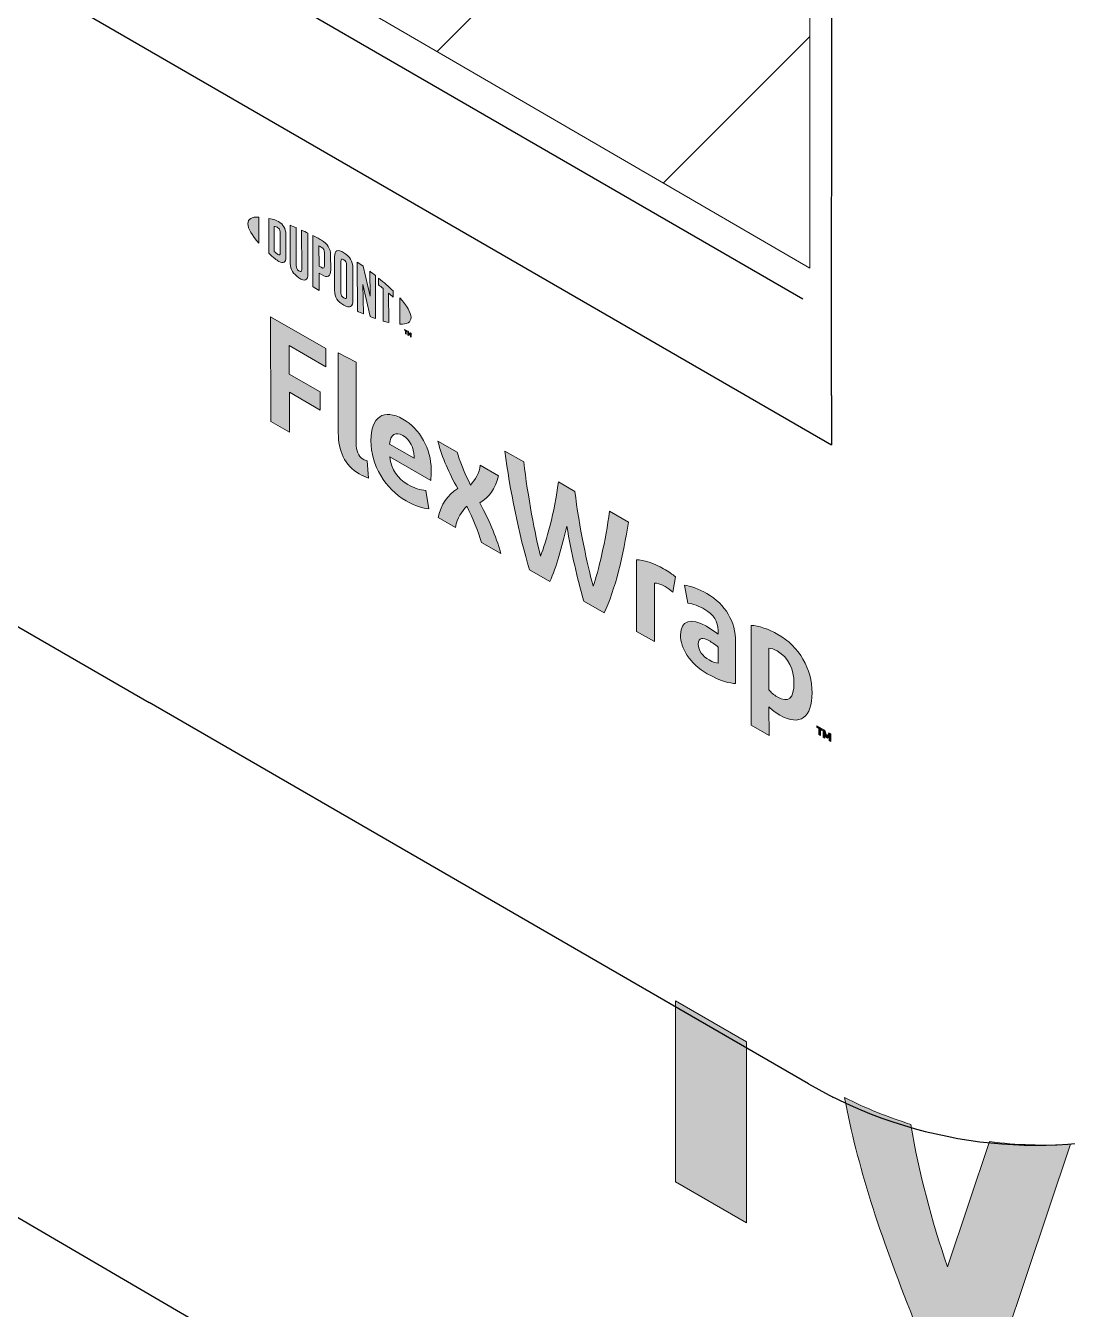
# Model space of a CAD drawing. Extents: x -1392 to 5791, y -3809 to 1722.
# Drawn here: x -263.6 to -222.4, y 1145.5 to 1196.2 of the extents above; entities that cross this region are included whole.
import ezdxf

# ---------------------------------------------------------------- set-up
doc = ezdxf.new("R2010")
doc.units = 0
doc.header["$MEASUREMENT"] = 0
for name, color, linetype, lineweight in [('G-ANNO-TTLB', 7, 'Continuous', 0), ('Layer 12', 7, 'Continuous', 0), ('TYVEK', 7, 'Continuous', 0), ('WALL SCRATCH', 7, 'Continuous', 0), ('X-REF - TRACED', 7, 'Continuous', 0)]:
    doc.layers.add(name, color=color, linetype=linetype, lineweight=lineweight)

# ---------------------------------------------------------------- blocks, each defined once
blk = doc.blocks.new('Block_450')
at = {"layer": 'TYVEK', "true_color": 0x003b71, "transparency": 33554687}
h = blk.add_hatch(color=156, dxfattribs=at)
h.dxf.hatch_style = 2
edge = h.paths.add_edge_path()
edge.add_spline(control_points=[(-253.862, 1180.577), (-253.862, 1180.577), (-253.872, 1184.718), (-253.872, 1184.718), (-253.872, 1184.718), (-251.686, 1183.463), (-251.686, 1183.463), (-251.686, 1183.463), (-251.685, 1182.742), (-251.685, 1182.742), (-251.685, 1182.742), (-253.137, 1183.575), (-253.137, 1183.575), (-253.137, 1183.575), (-253.134, 1182.451), (-253.134, 1182.451), (-253.134, 1182.451), (-251.913, 1181.75), (-251.913, 1181.75), (-251.913, 1181.75), (-251.911, 1181.029), (-251.911, 1181.029), (-251.911, 1181.029), (-253.132, 1181.73), (-253.132, 1181.73), (-253.132, 1181.73), (-253.128, 1180.156), (-253.128, 1180.156), (-253.128, 1180.156), (-253.862, 1180.577), (-253.862, 1180.577)], knot_values=[0, 0, 0, 0, 1, 1, 1, 2, 2, 2, 3, 3, 3, 4, 4, 4, 5, 5, 5, 6, 6, 6, 7, 7, 7, 8, 8, 8, 9, 9, 9, 10, 10, 10, 10], degree=3, periodic=0)
h = blk.add_hatch(color=156, dxfattribs=at)
h.dxf.hatch_style = 2
edge = h.paths.add_edge_path()
edge.add_spline(control_points=[(-250.489, 1179.734), (-250.488, 1179.414), (-250.416, 1179.201), (-250.211, 1179.084), (-250.159, 1179.054), (-250.108, 1179.031), (-250.062, 1179.016), (-250.062, 1179.016), (-250.009, 1178.342), (-250.009, 1178.342), (-250.106, 1178.374), (-250.265, 1178.442), (-250.368, 1178.501), (-250.958, 1178.839), (-251.195, 1179.418), (-251.197, 1180.128), (-251.197, 1180.128), (-251.204, 1183.287), (-251.204, 1183.287), (-251.204, 1183.287), (-250.497, 1182.928), (-250.497, 1182.928), (-250.497, 1182.928), (-250.489, 1179.734), (-250.489, 1179.734)], knot_values=[0, 0, 0, 0, 1, 1, 1, 2, 2, 2, 3, 3, 3, 4, 4, 4, 5, 5, 5, 6, 6, 6, 7, 7, 7, 8, 8, 8, 8], degree=3, periodic=0)
h = blk.add_hatch(color=156, dxfattribs=at)
h.dxf.hatch_style = 2
edge = h.paths.add_edge_path()
edge.add_spline(control_points=[(-249.177, 1179.684), (-249.177, 1179.684), (-248.203, 1179.124), (-248.203, 1179.124), (-248.203, 1179.124), (-248.203, 1179.195), (-248.203, 1179.195), (-248.204, 1179.526), (-248.358, 1179.857), (-248.64, 1180.019), (-248.938, 1180.19), (-249.132, 1180.059), (-249.177, 1179.684)], knot_values=[0, 0, 0, 0, 1, 1, 1, 2, 2, 2, 3, 3, 3, 4, 4, 4, 4], degree=3, periodic=0)
edge = h.paths.add_edge_path()
edge.add_spline(control_points=[(-247.619, 1177.123), (-247.844, 1177.134), (-248.177, 1177.243), (-248.516, 1177.437), (-249.342, 1177.912), (-249.908, 1178.839), (-249.91, 1179.821), (-249.913, 1180.761), (-249.396, 1181.103), (-248.642, 1180.67), (-247.97, 1180.284), (-247.527, 1179.481), (-247.525, 1178.688), (-247.525, 1178.51), (-247.535, 1178.363), (-247.545, 1178.25), (-247.545, 1178.25), (-249.166, 1179.181), (-249.166, 1179.181), (-249.098, 1178.669), (-248.856, 1178.318), (-248.446, 1178.082), (-248.195, 1177.938), (-247.954, 1177.865), (-247.733, 1177.845), (-247.733, 1177.845), (-247.619, 1177.123), (-247.619, 1177.123)], knot_values=[0, 0, 0, 0, 1, 1, 1, 2, 2, 2, 3, 3, 3, 4, 4, 4, 5, 5, 5, 6, 6, 6, 7, 7, 7, 8, 8, 8, 9, 9, 9, 9], degree=3, periodic=0)
h = blk.add_hatch(color=156, dxfattribs=at)
h.dxf.hatch_style = 2
edge = h.paths.add_edge_path()
edge.add_spline(control_points=[(-246.478, 1177.922), (-246.823, 1178.557), (-247.096, 1179.121), (-247.256, 1179.804), (-247.256, 1179.804), (-246.492, 1179.365), (-246.492, 1179.365), (-246.425, 1179.06), (-246.198, 1178.529), (-245.972, 1178.062), (-245.782, 1178.278), (-245.619, 1178.533), (-245.584, 1178.844), (-245.584, 1178.844), (-244.866, 1178.431), (-244.866, 1178.431), (-244.998, 1177.893), (-245.222, 1177.59), (-245.606, 1177.356), (-245.235, 1176.665), (-244.983, 1176.106), (-244.771, 1175.358), (-244.771, 1175.358), (-245.536, 1175.797), (-245.536, 1175.797), (-245.644, 1176.19), (-245.902, 1176.781), (-246.118, 1177.23), (-246.312, 1177.017), (-246.496, 1176.768), (-246.567, 1176.389), (-246.567, 1176.389), (-247.254, 1176.784), (-247.254, 1176.784), (-247.128, 1177.325), (-246.888, 1177.66), (-246.478, 1177.922)], knot_values=[0, 0, 0, 0, 1, 1, 1, 2, 2, 2, 3, 3, 3, 4, 4, 4, 5, 5, 5, 6, 6, 6, 7, 7, 7, 8, 8, 8, 9, 9, 9, 10, 10, 10, 11, 11, 11, 12, 12, 12, 12], degree=3, periodic=0)
h = blk.add_hatch(color=156, dxfattribs=at)
h.dxf.hatch_style = 2
edge = h.paths.add_edge_path()
edge.add_spline(control_points=[(-240.477, 1177.028), (-240.477, 1177.028), (-239.728, 1176.598), (-239.728, 1176.598), (-239.92, 1175.332), (-240.254, 1173.899), (-240.688, 1173.014), (-240.688, 1173.014), (-241.493, 1173.476), (-241.493, 1173.476), (-241.746, 1174.36), (-241.974, 1175.359), (-242.166, 1176.438), (-242.359, 1175.58), (-242.577, 1174.837), (-242.832, 1174.245), (-242.832, 1174.245), (-243.637, 1174.707), (-243.637, 1174.707), (-244.051, 1176.079), (-244.419, 1177.915), (-244.612, 1179.402), (-244.612, 1179.402), (-243.868, 1178.975), (-243.868, 1178.975), (-243.706, 1177.636), (-243.415, 1176.069), (-243.203, 1175.256), (-242.984, 1175.821), (-242.644, 1176.984), (-242.498, 1178.189), (-242.498, 1178.189), (-241.842, 1177.812), (-241.842, 1177.812), (-241.685, 1176.434), (-241.348, 1174.882), (-241.12, 1174.06), (-240.917, 1174.634), (-240.628, 1175.868), (-240.477, 1177.028)], knot_values=[0, 0, 0, 0, 1, 1, 1, 2, 2, 2, 3, 3, 3, 4, 4, 4, 5, 5, 5, 6, 6, 6, 7, 7, 7, 8, 8, 8, 9, 9, 9, 10, 10, 10, 11, 11, 11, 12, 12, 12, 13, 13, 13, 13], degree=3, periodic=0)
h = blk.add_hatch(color=156, dxfattribs=at)
h.dxf.hatch_style = 2
edge = h.paths.add_edge_path()
edge.add_spline(control_points=[(-238.335, 1174.753), (-238.151, 1174.647), (-237.976, 1174.523), (-237.873, 1174.435), (-237.873, 1174.435), (-237.974, 1173.825), (-237.974, 1173.825), (-238.062, 1173.911), (-238.169, 1173.984), (-238.277, 1174.046), (-238.467, 1174.155), (-238.595, 1174.187), (-238.703, 1174.19), (-238.703, 1174.19), (-238.697, 1171.871), (-238.697, 1171.871), (-238.697, 1171.871), (-239.405, 1172.278), (-239.405, 1172.278), (-239.405, 1172.278), (-239.412, 1175.111), (-239.412, 1175.111), (-239.135, 1175.112), (-238.705, 1174.965), (-238.335, 1174.753)], knot_values=[0, 0, 0, 0, 1, 1, 1, 2, 2, 2, 3, 3, 3, 4, 4, 4, 5, 5, 5, 6, 6, 6, 7, 7, 7, 8, 8, 8, 8], degree=3, periodic=0)
h = blk.add_hatch(color=156, dxfattribs=at)
h.dxf.hatch_style = 2
edge = h.paths.add_edge_path()
edge.add_spline(control_points=[(-236.18, 1171.023), (-236.18, 1171.023), (-236.181, 1171.655), (-236.181, 1171.655), (-236.299, 1171.753), (-236.422, 1171.841), (-236.545, 1171.912), (-236.781, 1172.047), (-236.966, 1172.047), (-236.965, 1171.769), (-236.965, 1171.52), (-236.81, 1171.302), (-236.538, 1171.146), (-236.385, 1171.057), (-236.256, 1171.019), (-236.18, 1171.023)], knot_values=[0, 0, 0, 0, 1, 1, 1, 2, 2, 2, 3, 3, 3, 4, 4, 4, 5, 5, 5, 5], degree=3, periodic=0)
edge = h.paths.add_edge_path()
edge.add_spline(control_points=[(-236.609, 1170.601), (-237.312, 1171.005), (-237.667, 1171.604), (-237.668, 1172.137), (-237.669, 1172.723), (-237.255, 1172.827), (-236.639, 1172.48), (-236.495, 1172.397), (-236.311, 1172.267), (-236.182, 1172.17), (-236.182, 1172.17), (-236.183, 1172.312), (-236.183, 1172.312), (-236.184, 1172.673), (-236.364, 1172.947), (-236.707, 1173.145), (-236.933, 1173.274), (-237.174, 1173.371), (-237.384, 1173.392), (-237.384, 1173.392), (-237.514, 1174.104), (-237.514, 1174.104), (-237.294, 1174.084), (-236.94, 1173.952), (-236.627, 1173.772), (-235.873, 1173.339), (-235.497, 1172.663), (-235.495, 1171.864), (-235.495, 1171.864), (-235.491, 1170.22), (-235.491, 1170.22), (-235.701, 1170.216), (-236.096, 1170.307), (-236.609, 1170.601)], knot_values=[0, 0, 0, 0, 1, 1, 1, 2, 2, 2, 3, 3, 3, 4, 4, 4, 5, 5, 5, 6, 6, 6, 7, 7, 7, 8, 8, 8, 9, 9, 9, 10, 10, 10, 11, 11, 11, 11], degree=3, periodic=0)
h = blk.add_hatch(color=156, dxfattribs=at)
h.dxf.hatch_style = 2
edge = h.paths.add_edge_path()
edge.add_spline(control_points=[(-233.845, 1169.688), (-233.394, 1169.429), (-233.184, 1169.628), (-233.186, 1170.237), (-233.187, 1170.769), (-233.383, 1171.236), (-233.85, 1171.504), (-233.978, 1171.578), (-234.07, 1171.601), (-234.178, 1171.616), (-234.178, 1171.616), (-234.174, 1169.96), (-234.174, 1169.96), (-234.076, 1169.856), (-233.994, 1169.774), (-233.845, 1169.688)], knot_values=[0, 0, 0, 0, 1, 1, 1, 2, 2, 2, 3, 3, 3, 4, 4, 4, 5, 5, 5, 5], degree=3, periodic=0)
edge = h.paths.add_edge_path()
edge.add_spline(control_points=[(-233.741, 1168.967), (-233.921, 1169.07), (-234.044, 1169.164), (-234.172, 1169.291), (-234.172, 1169.291), (-234.17, 1168.167), (-234.17, 1168.167), (-234.17, 1168.167), (-234.872, 1168.571), (-234.872, 1168.571), (-234.872, 1168.571), (-234.882, 1172.516), (-234.882, 1172.516), (-234.59, 1172.502), (-234.18, 1172.367), (-233.816, 1172.158), (-232.974, 1171.675), (-232.47, 1170.795), (-232.468, 1169.848), (-232.465, 1168.878), (-232.941, 1168.507), (-233.741, 1168.967)], knot_values=[0, 0, 0, 0, 1, 1, 1, 2, 2, 2, 3, 3, 3, 4, 4, 4, 5, 5, 5, 6, 6, 6, 7, 7, 7, 7], degree=3, periodic=0)
h = blk.add_hatch(color=156, dxfattribs=at)
h.dxf.hatch_style = 2
edge = h.paths.add_edge_path()
edge.add_spline(control_points=[(-231.96, 1168.362), (-231.933, 1168.274), (-231.908, 1168.208), (-231.877, 1168.137), (-231.847, 1168.173), (-231.826, 1168.213), (-231.801, 1168.271), (-231.801, 1168.271), (-231.727, 1168.228), (-231.727, 1168.228), (-231.727, 1168.228), (-231.726, 1167.922), (-231.726, 1167.922), (-231.726, 1167.922), (-231.791, 1167.959), (-231.791, 1167.959), (-231.791, 1167.959), (-231.791, 1168.1), (-231.791, 1168.1), (-231.791, 1168.1), (-231.788, 1168.146), (-231.788, 1168.146), (-231.808, 1168.112), (-231.833, 1168.078), (-231.854, 1168.052), (-231.854, 1168.052), (-231.903, 1168.08), (-231.903, 1168.08), (-231.926, 1168.132), (-231.95, 1168.196), (-231.972, 1168.255), (-231.972, 1168.255), (-231.969, 1168.202), (-231.969, 1168.202), (-231.969, 1168.202), (-231.968, 1168.061), (-231.968, 1168.061), (-231.968, 1168.061), (-232.033, 1168.098), (-232.033, 1168.098), (-232.033, 1168.098), (-232.033, 1168.404), (-232.033, 1168.404), (-232.033, 1168.404), (-231.96, 1168.362), (-231.96, 1168.362)], knot_values=[0, 0, 0, 0, 1, 1, 1, 2, 2, 2, 3, 3, 3, 4, 4, 4, 5, 5, 5, 6, 6, 6, 7, 7, 7, 8, 8, 8, 9, 9, 9, 10, 10, 10, 11, 11, 11, 12, 12, 12, 13, 13, 13, 14, 14, 14, 15, 15, 15, 15], degree=3, periodic=0)
edge = h.paths.add_edge_path()
edge.add_spline(control_points=[(-232.206, 1168.435), (-232.206, 1168.435), (-232.277, 1168.476), (-232.277, 1168.476), (-232.277, 1168.476), (-232.277, 1168.544), (-232.277, 1168.544), (-232.277, 1168.544), (-232.063, 1168.421), (-232.063, 1168.421), (-232.063, 1168.421), (-232.063, 1168.353), (-232.063, 1168.353), (-232.063, 1168.353), (-232.134, 1168.394), (-232.134, 1168.394), (-232.134, 1168.394), (-232.134, 1168.156), (-232.134, 1168.156), (-232.134, 1168.156), (-232.205, 1168.197), (-232.205, 1168.197), (-232.205, 1168.197), (-232.206, 1168.435), (-232.206, 1168.435)], knot_values=[0, 0, 0, 0, 1, 1, 1, 2, 2, 2, 3, 3, 3, 4, 4, 4, 5, 5, 5, 6, 6, 6, 7, 7, 7, 8, 8, 8, 8], degree=3, periodic=0)
at = {"layer": 'TYVEK'}
for points, knots in [([(-253.862, 1180.577), (-253.862, 1180.577), (-253.872, 1184.718), (-253.872, 1184.718), (-253.872, 1184.718), (-251.686, 1183.463), (-251.686, 1183.463), (-251.686, 1183.463), (-251.685, 1182.742), (-251.685, 1182.742), (-251.685, 1182.742), (-253.137, 1183.575), (-253.137, 1183.575), (-253.137, 1183.575), (-253.134, 1182.451), (-253.134, 1182.451), (-253.134, 1182.451), (-251.913, 1181.75), (-251.913, 1181.75), (-251.913, 1181.75), (-251.911, 1181.029), (-251.911, 1181.029), (-251.911, 1181.029), (-253.132, 1181.73), (-253.132, 1181.73), (-253.132, 1181.73), (-253.128, 1180.156), (-253.128, 1180.156), (-253.128, 1180.156), (-253.862, 1180.577), (-253.862, 1180.577)], [0, 0, 0, 0, 1, 1, 1, 2, 2, 2, 3, 3, 3, 4, 4, 4, 5, 5, 5, 6, 6, 6, 7, 7, 7, 8, 8, 8, 9, 9, 9, 10, 10, 10, 10]), ([(-250.489, 1179.734), (-250.488, 1179.414), (-250.416, 1179.201), (-250.211, 1179.084), (-250.159, 1179.054), (-250.108, 1179.031), (-250.062, 1179.016), (-250.062, 1179.016), (-250.009, 1178.342), (-250.009, 1178.342), (-250.106, 1178.374), (-250.265, 1178.442), (-250.368, 1178.501), (-250.958, 1178.839), (-251.195, 1179.418), (-251.197, 1180.128), (-251.197, 1180.128), (-251.204, 1183.287), (-251.204, 1183.287), (-251.204, 1183.287), (-250.497, 1182.928), (-250.497, 1182.928), (-250.497, 1182.928), (-250.489, 1179.734), (-250.489, 1179.734)], [0, 0, 0, 0, 1, 1, 1, 2, 2, 2, 3, 3, 3, 4, 4, 4, 5, 5, 5, 6, 6, 6, 7, 7, 7, 8, 8, 8, 8]), ([(-247.619, 1177.123), (-247.844, 1177.134), (-248.177, 1177.243), (-248.516, 1177.437), (-249.342, 1177.912), (-249.908, 1178.839), (-249.91, 1179.821), (-249.913, 1180.761), (-249.396, 1181.103), (-248.642, 1180.67), (-247.97, 1180.284), (-247.527, 1179.481), (-247.525, 1178.688), (-247.525, 1178.51), (-247.535, 1178.363), (-247.545, 1178.25), (-247.545, 1178.25), (-249.166, 1179.181), (-249.166, 1179.181), (-249.098, 1178.669), (-248.856, 1178.318), (-248.446, 1178.082), (-248.195, 1177.938), (-247.954, 1177.865), (-247.733, 1177.845), (-247.733, 1177.845), (-247.619, 1177.123), (-247.619, 1177.123)], [0, 0, 0, 0, 1, 1, 1, 2, 2, 2, 3, 3, 3, 4, 4, 4, 5, 5, 5, 6, 6, 6, 7, 7, 7, 8, 8, 8, 9, 9, 9, 9]), ([(-249.177, 1179.684), (-249.177, 1179.684), (-248.203, 1179.124), (-248.203, 1179.124), (-248.203, 1179.124), (-248.203, 1179.195), (-248.203, 1179.195), (-248.204, 1179.526), (-248.358, 1179.857), (-248.64, 1180.019), (-248.938, 1180.19), (-249.132, 1180.059), (-249.177, 1179.684)], [0, 0, 0, 0, 1, 1, 1, 2, 2, 2, 3, 3, 3, 4, 4, 4, 4]), ([(-246.478, 1177.922), (-246.823, 1178.557), (-247.096, 1179.121), (-247.256, 1179.804), (-247.256, 1179.804), (-246.492, 1179.365), (-246.492, 1179.365), (-246.425, 1179.06), (-246.198, 1178.529), (-245.972, 1178.062), (-245.782, 1178.278), (-245.619, 1178.533), (-245.584, 1178.844), (-245.584, 1178.844), (-244.866, 1178.431), (-244.866, 1178.431), (-244.998, 1177.893), (-245.222, 1177.59), (-245.606, 1177.356), (-245.235, 1176.665), (-244.983, 1176.106), (-244.771, 1175.358), (-244.771, 1175.358), (-245.536, 1175.797), (-245.536, 1175.797), (-245.644, 1176.19), (-245.902, 1176.781), (-246.118, 1177.23), (-246.312, 1177.017), (-246.496, 1176.768), (-246.567, 1176.389), (-246.567, 1176.389), (-247.254, 1176.784), (-247.254, 1176.784), (-247.128, 1177.325), (-246.888, 1177.66), (-246.478, 1177.922)], [0, 0, 0, 0, 1, 1, 1, 2, 2, 2, 3, 3, 3, 4, 4, 4, 5, 5, 5, 6, 6, 6, 7, 7, 7, 8, 8, 8, 9, 9, 9, 10, 10, 10, 11, 11, 11, 12, 12, 12, 12]), ([(-240.477, 1177.028), (-240.477, 1177.028), (-239.728, 1176.598), (-239.728, 1176.598), (-239.92, 1175.332), (-240.254, 1173.899), (-240.688, 1173.014), (-240.688, 1173.014), (-241.493, 1173.476), (-241.493, 1173.476), (-241.746, 1174.36), (-241.974, 1175.359), (-242.166, 1176.438), (-242.359, 1175.58), (-242.577, 1174.837), (-242.832, 1174.245), (-242.832, 1174.245), (-243.637, 1174.707), (-243.637, 1174.707), (-244.051, 1176.079), (-244.419, 1177.915), (-244.612, 1179.402), (-244.612, 1179.402), (-243.868, 1178.975), (-243.868, 1178.975), (-243.706, 1177.636), (-243.415, 1176.069), (-243.203, 1175.256), (-242.984, 1175.821), (-242.644, 1176.984), (-242.498, 1178.189), (-242.498, 1178.189), (-241.842, 1177.812), (-241.842, 1177.812), (-241.685, 1176.434), (-241.348, 1174.882), (-241.12, 1174.06), (-240.917, 1174.634), (-240.628, 1175.868), (-240.477, 1177.028)], [0, 0, 0, 0, 1, 1, 1, 2, 2, 2, 3, 3, 3, 4, 4, 4, 5, 5, 5, 6, 6, 6, 7, 7, 7, 8, 8, 8, 9, 9, 9, 10, 10, 10, 11, 11, 11, 12, 12, 12, 13, 13, 13, 13]), ([(-238.335, 1174.753), (-238.151, 1174.647), (-237.976, 1174.523), (-237.873, 1174.435), (-237.873, 1174.435), (-237.974, 1173.825), (-237.974, 1173.825), (-238.062, 1173.911), (-238.169, 1173.984), (-238.277, 1174.046), (-238.467, 1174.155), (-238.595, 1174.187), (-238.703, 1174.19), (-238.703, 1174.19), (-238.697, 1171.871), (-238.697, 1171.871), (-238.697, 1171.871), (-239.405, 1172.278), (-239.405, 1172.278), (-239.405, 1172.278), (-239.412, 1175.111), (-239.412, 1175.111), (-239.135, 1175.112), (-238.705, 1174.965), (-238.335, 1174.753)], [0, 0, 0, 0, 1, 1, 1, 2, 2, 2, 3, 3, 3, 4, 4, 4, 5, 5, 5, 6, 6, 6, 7, 7, 7, 8, 8, 8, 8]), ([(-236.609, 1170.601), (-237.312, 1171.005), (-237.667, 1171.604), (-237.668, 1172.137), (-237.669, 1172.723), (-237.255, 1172.827), (-236.639, 1172.48), (-236.495, 1172.397), (-236.311, 1172.267), (-236.182, 1172.17), (-236.182, 1172.17), (-236.183, 1172.312), (-236.183, 1172.312), (-236.184, 1172.673), (-236.364, 1172.947), (-236.707, 1173.145), (-236.933, 1173.274), (-237.174, 1173.371), (-237.384, 1173.392), (-237.384, 1173.392), (-237.514, 1174.104), (-237.514, 1174.104), (-237.294, 1174.084), (-236.94, 1173.952), (-236.627, 1173.772), (-235.873, 1173.339), (-235.497, 1172.663), (-235.495, 1171.864), (-235.495, 1171.864), (-235.491, 1170.22), (-235.491, 1170.22), (-235.701, 1170.216), (-236.096, 1170.307), (-236.609, 1170.601)], [0, 0, 0, 0, 1, 1, 1, 2, 2, 2, 3, 3, 3, 4, 4, 4, 5, 5, 5, 6, 6, 6, 7, 7, 7, 8, 8, 8, 9, 9, 9, 10, 10, 10, 11, 11, 11, 11]), ([(-233.741, 1168.967), (-233.921, 1169.07), (-234.044, 1169.164), (-234.172, 1169.291), (-234.172, 1169.291), (-234.17, 1168.167), (-234.17, 1168.167), (-234.17, 1168.167), (-234.872, 1168.571), (-234.872, 1168.571), (-234.872, 1168.571), (-234.882, 1172.516), (-234.882, 1172.516), (-234.59, 1172.502), (-234.18, 1172.367), (-233.816, 1172.158), (-232.974, 1171.675), (-232.47, 1170.795), (-232.468, 1169.848), (-232.465, 1168.878), (-232.941, 1168.507), (-233.741, 1168.967)], [0, 0, 0, 0, 1, 1, 1, 2, 2, 2, 3, 3, 3, 4, 4, 4, 5, 5, 5, 6, 6, 6, 7, 7, 7, 7]), ([(-236.18, 1171.023), (-236.18, 1171.023), (-236.181, 1171.655), (-236.181, 1171.655), (-236.299, 1171.753), (-236.422, 1171.841), (-236.545, 1171.912), (-236.781, 1172.047), (-236.966, 1172.047), (-236.965, 1171.769), (-236.965, 1171.52), (-236.81, 1171.302), (-236.538, 1171.146), (-236.385, 1171.057), (-236.256, 1171.019), (-236.18, 1171.023)], [0, 0, 0, 0, 1, 1, 1, 2, 2, 2, 3, 3, 3, 4, 4, 4, 5, 5, 5, 5]), ([(-233.845, 1169.688), (-233.394, 1169.429), (-233.184, 1169.628), (-233.186, 1170.237), (-233.187, 1170.769), (-233.383, 1171.236), (-233.85, 1171.504), (-233.978, 1171.578), (-234.07, 1171.601), (-234.178, 1171.616), (-234.178, 1171.616), (-234.174, 1169.96), (-234.174, 1169.96), (-234.076, 1169.856), (-233.994, 1169.774), (-233.845, 1169.688)], [0, 0, 0, 0, 1, 1, 1, 2, 2, 2, 3, 3, 3, 4, 4, 4, 5, 5, 5, 5]), ([(-232.206, 1168.435), (-232.206, 1168.435), (-232.277, 1168.476), (-232.277, 1168.476), (-232.277, 1168.476), (-232.277, 1168.544), (-232.277, 1168.544), (-232.277, 1168.544), (-232.063, 1168.421), (-232.063, 1168.421), (-232.063, 1168.421), (-232.063, 1168.353), (-232.063, 1168.353), (-232.063, 1168.353), (-232.134, 1168.394), (-232.134, 1168.394), (-232.134, 1168.394), (-232.134, 1168.156), (-232.134, 1168.156), (-232.134, 1168.156), (-232.205, 1168.197), (-232.205, 1168.197), (-232.205, 1168.197), (-232.206, 1168.435), (-232.206, 1168.435)], [0, 0, 0, 0, 1, 1, 1, 2, 2, 2, 3, 3, 3, 4, 4, 4, 5, 5, 5, 6, 6, 6, 7, 7, 7, 8, 8, 8, 8]), ([(-231.96, 1168.362), (-231.933, 1168.274), (-231.908, 1168.208), (-231.877, 1168.137), (-231.847, 1168.173), (-231.826, 1168.213), (-231.801, 1168.271), (-231.801, 1168.271), (-231.727, 1168.228), (-231.727, 1168.228), (-231.727, 1168.228), (-231.726, 1167.922), (-231.726, 1167.922), (-231.726, 1167.922), (-231.791, 1167.959), (-231.791, 1167.959), (-231.791, 1167.959), (-231.791, 1168.1), (-231.791, 1168.1), (-231.791, 1168.1), (-231.788, 1168.146), (-231.788, 1168.146), (-231.808, 1168.112), (-231.833, 1168.078), (-231.854, 1168.052), (-231.854, 1168.052), (-231.903, 1168.08), (-231.903, 1168.08), (-231.926, 1168.132), (-231.95, 1168.196), (-231.972, 1168.255), (-231.972, 1168.255), (-231.969, 1168.202), (-231.969, 1168.202), (-231.969, 1168.202), (-231.968, 1168.061), (-231.968, 1168.061), (-231.968, 1168.061), (-232.033, 1168.098), (-232.033, 1168.098), (-232.033, 1168.098), (-232.033, 1168.404), (-232.033, 1168.404), (-232.033, 1168.404), (-231.96, 1168.362), (-231.96, 1168.362)], [0, 0, 0, 0, 1, 1, 1, 2, 2, 2, 3, 3, 3, 4, 4, 4, 5, 5, 5, 6, 6, 6, 7, 7, 7, 8, 8, 8, 9, 9, 9, 10, 10, 10, 11, 11, 11, 12, 12, 12, 13, 13, 13, 14, 14, 14, 15, 15, 15, 15])]:
    blk.add_open_spline(points, degree=3, knots=knots, dxfattribs=at)
blk = doc.blocks.new('Block_451')
at = {"layer": 'TYVEK', "true_color": 0x003b71, "transparency": 33554687}
h = blk.add_hatch(color=156, dxfattribs=at)
h.dxf.hatch_style = 2
edge = h.paths.add_edge_path()
edge.add_spline(control_points=[(-254.774, 1188.397), (-254.774, 1188.206), (-254.613, 1187.936), (-254.333, 1187.622), (-254.333, 1187.622), (-254.336, 1188.662), (-254.336, 1188.662), (-254.615, 1188.67), (-254.775, 1188.585), (-254.774, 1188.397)], knot_values=[0, 0, 0, 0, 1, 1, 1, 2, 2, 2, 3, 3, 3, 3], degree=3, periodic=0)
h = blk.add_hatch(color=156, dxfattribs=at)
h.dxf.hatch_style = 2
edge = h.paths.add_edge_path()
edge.add_spline(control_points=[(-253.493, 1187.237), (-253.493, 1187.157), (-253.534, 1187.154), (-253.584, 1187.183), (-253.623, 1187.205), (-253.682, 1187.255), (-253.731, 1187.299), (-253.731, 1187.299), (-253.733, 1188.293), (-253.733, 1188.293), (-253.685, 1188.279), (-253.625, 1188.261), (-253.587, 1188.239), (-253.537, 1188.211), (-253.495, 1188.16), (-253.495, 1188.081), (-253.495, 1188.081), (-253.493, 1187.237), (-253.493, 1187.237)], knot_values=[0, 0, 0, 0, 1, 1, 1, 2, 2, 2, 3, 3, 3, 4, 4, 4, 5, 5, 5, 6, 6, 6, 6], degree=3, periodic=0)
edge = h.paths.add_edge_path()
edge.add_spline(control_points=[(-253.555, 1188.48), (-253.633, 1188.525), (-253.745, 1188.563), (-253.949, 1188.608), (-253.949, 1188.608), (-253.946, 1187.23), (-253.946, 1187.23), (-253.766, 1187.064), (-253.629, 1186.949), (-253.551, 1186.904), (-253.371, 1186.801), (-253.27, 1186.87), (-253.27, 1187.073), (-253.27, 1187.073), (-253.272, 1187.988), (-253.272, 1187.988), (-253.273, 1188.192), (-253.375, 1188.377), (-253.555, 1188.48)], knot_values=[0, 0, 0, 0, 1, 1, 1, 2, 2, 2, 3, 3, 3, 4, 4, 4, 5, 5, 5, 6, 6, 6, 6], degree=3, periodic=0)
h = blk.add_hatch(color=156, dxfattribs=at)
h.dxf.hatch_style = 2
edge = h.paths.add_edge_path()
edge.add_spline(control_points=[(-252.642, 1186.587), (-252.642, 1186.507), (-252.666, 1186.47), (-252.752, 1186.532), (-252.837, 1186.593), (-252.86, 1186.647), (-252.86, 1186.741), (-252.86, 1186.741), (-252.864, 1188.241), (-252.864, 1188.241), (-252.92, 1188.266), (-253.046, 1188.318), (-253.099, 1188.34), (-253.099, 1188.34), (-253.096, 1186.824), (-253.096, 1186.824), (-253.095, 1186.581), (-252.993, 1186.429), (-252.752, 1186.258), (-252.531, 1186.102), (-252.396, 1186.153), (-252.397, 1186.422), (-252.397, 1186.422), (-252.4, 1188.024), (-252.4, 1188.024), (-252.447, 1188.048), (-252.598, 1188.12), (-252.646, 1188.142), (-252.646, 1188.142), (-252.642, 1186.587), (-252.642, 1186.587)], knot_values=[0, 0, 0, 0, 1, 1, 1, 2, 2, 2, 3, 3, 3, 4, 4, 4, 5, 5, 5, 6, 6, 6, 7, 7, 7, 8, 8, 8, 9, 9, 9, 10, 10, 10, 10], degree=3, periodic=0)
h = blk.add_hatch(color=156, dxfattribs=at)
h.dxf.hatch_style = 2
edge = h.paths.add_edge_path()
edge.add_spline(control_points=[(-251.748, 1186.731), (-251.747, 1186.644), (-251.774, 1186.616), (-251.874, 1186.673), (-251.874, 1186.673), (-251.96, 1186.722), (-251.96, 1186.722), (-251.96, 1186.722), (-251.962, 1187.518), (-251.962, 1187.518), (-251.923, 1187.499), (-251.903, 1187.487), (-251.88, 1187.474), (-251.772, 1187.412), (-251.749, 1187.352), (-251.749, 1187.263), (-251.749, 1187.263), (-251.748, 1186.731), (-251.748, 1186.731)], knot_values=[0, 0, 0, 0, 1, 1, 1, 2, 2, 2, 3, 3, 3, 4, 4, 4, 5, 5, 5, 6, 6, 6, 6], degree=3, periodic=0)
edge = h.paths.add_edge_path()
edge.add_spline(control_points=[(-251.866, 1187.748), (-251.909, 1187.772), (-252.065, 1187.856), (-252.208, 1187.928), (-252.208, 1187.928), (-252.203, 1185.91), (-252.203, 1185.91), (-252.155, 1185.879), (-252.027, 1185.798), (-251.958, 1185.756), (-251.958, 1185.756), (-251.959, 1186.441), (-251.959, 1186.441), (-251.959, 1186.441), (-251.863, 1186.386), (-251.863, 1186.386), (-251.605, 1186.239), (-251.499, 1186.311), (-251.499, 1186.567), (-251.499, 1186.567), (-251.501, 1187.162), (-251.501, 1187.162), (-251.501, 1187.413), (-251.622, 1187.607), (-251.866, 1187.748)], knot_values=[0, 0, 0, 0, 1, 1, 1, 2, 2, 2, 3, 3, 3, 4, 4, 4, 5, 5, 5, 6, 6, 6, 7, 7, 7, 8, 8, 8, 8], degree=3, periodic=0)
h = blk.add_hatch(color=156, dxfattribs=at)
h.dxf.hatch_style = 2
edge = h.paths.add_edge_path()
edge.add_spline(control_points=[(-250.868, 1185.522), (-250.867, 1185.442), (-250.89, 1185.414), (-250.977, 1185.461), (-251.067, 1185.51), (-251.091, 1185.568), (-251.092, 1185.651), (-251.092, 1185.651), (-251.095, 1186.909), (-251.095, 1186.909), (-251.095, 1186.992), (-251.071, 1187.023), (-250.981, 1186.969), (-250.894, 1186.916), (-250.871, 1186.86), (-250.871, 1186.78), (-250.871, 1186.78), (-250.868, 1185.522), (-250.868, 1185.522)], knot_values=[0, 0, 0, 0, 1, 1, 1, 2, 2, 2, 3, 3, 3, 4, 4, 4, 5, 5, 5, 6, 6, 6, 6], degree=3, periodic=0)
edge = h.paths.add_edge_path()
edge.add_spline(control_points=[(-250.982, 1187.251), (-251.21, 1187.395), (-251.345, 1187.356), (-251.345, 1187.091), (-251.345, 1187.091), (-251.341, 1185.77), (-251.341, 1185.77), (-251.341, 1185.49), (-251.217, 1185.304), (-250.977, 1185.178), (-250.741, 1185.054), (-250.618, 1185.087), (-250.619, 1185.385), (-250.619, 1185.385), (-250.622, 1186.646), (-250.622, 1186.646), (-250.623, 1186.93), (-250.734, 1187.095), (-250.982, 1187.251)], knot_values=[0, 0, 0, 0, 1, 1, 1, 2, 2, 2, 3, 3, 3, 4, 4, 4, 5, 5, 5, 6, 6, 6, 6], degree=3, periodic=0)
h = blk.add_hatch(color=156, dxfattribs=at)
h.dxf.hatch_style = 2
edge = h.paths.add_edge_path()
edge.add_spline(control_points=[(-249.938, 1185.529), (-249.938, 1185.529), (-250.213, 1186.712), (-250.213, 1186.712), (-250.288, 1186.766), (-250.377, 1186.829), (-250.446, 1186.876), (-250.446, 1186.876), (-250.442, 1184.939), (-250.442, 1184.939), (-250.393, 1184.916), (-250.269, 1184.861), (-250.205, 1184.834), (-250.205, 1184.834), (-250.227, 1185.987), (-250.227, 1185.987), (-250.227, 1185.987), (-249.936, 1184.724), (-249.936, 1184.724), (-249.875, 1184.7), (-249.785, 1184.667), (-249.726, 1184.646), (-249.726, 1184.646), (-249.73, 1186.348), (-249.73, 1186.348), (-249.792, 1186.397), (-249.903, 1186.483), (-249.957, 1186.523), (-249.957, 1186.523), (-249.938, 1185.529), (-249.938, 1185.529)], knot_values=[0, 0, 0, 0, 1, 1, 1, 2, 2, 2, 3, 3, 3, 4, 4, 4, 5, 5, 5, 6, 6, 6, 7, 7, 7, 8, 8, 8, 9, 9, 9, 10, 10, 10, 10], degree=3, periodic=0)
h = blk.add_hatch(color=156, dxfattribs=at)
h.dxf.hatch_style = 2
edge = h.paths.add_edge_path()
edge.add_spline(control_points=[(-249.608, 1185.98), (-249.547, 1185.933), (-249.487, 1185.884), (-249.429, 1185.836), (-249.429, 1185.836), (-249.425, 1184.548), (-249.425, 1184.548), (-249.372, 1184.532), (-249.272, 1184.504), (-249.205, 1184.489), (-249.205, 1184.489), (-249.208, 1185.649), (-249.208, 1185.649), (-249.144, 1185.593), (-249.084, 1185.539), (-249.029, 1185.489), (-249.029, 1185.489), (-249.029, 1185.738), (-249.029, 1185.738), (-249.203, 1185.907), (-249.39, 1186.072), (-249.609, 1186.249), (-249.609, 1186.249), (-249.608, 1185.98), (-249.608, 1185.98)], knot_values=[0, 0, 0, 0, 1, 1, 1, 2, 2, 2, 3, 3, 3, 4, 4, 4, 5, 5, 5, 6, 6, 6, 7, 7, 7, 8, 8, 8, 8], degree=3, periodic=0)
h = blk.add_hatch(color=156, dxfattribs=at)
h.dxf.hatch_style = 2
edge = h.paths.add_edge_path()
edge.add_spline(control_points=[(-248.323, 1184.693), (-248.323, 1184.502), (-248.483, 1184.416), (-248.762, 1184.424), (-248.762, 1184.424), (-248.765, 1185.464), (-248.765, 1185.464), (-248.485, 1185.151), (-248.324, 1184.882), (-248.323, 1184.693)], knot_values=[0, 0, 0, 0, 1, 1, 1, 2, 2, 2, 3, 3, 3, 3], degree=3, periodic=0)
h = blk.add_hatch(color=156, dxfattribs=at)
h.dxf.hatch_style = 2
edge = h.paths.add_edge_path()
edge.add_spline(control_points=[(-248.453, 1184.142), (-248.453, 1184.142), (-248.426, 1184.127), (-248.426, 1184.127), (-248.426, 1184.127), (-248.387, 1184.033), (-248.387, 1184.033), (-248.387, 1184.033), (-248.347, 1184.082), (-248.347, 1184.082), (-248.347, 1184.082), (-248.322, 1184.067), (-248.322, 1184.067), (-248.322, 1184.067), (-248.321, 1183.917), (-248.321, 1183.917), (-248.321, 1183.917), (-248.345, 1183.931), (-248.345, 1183.931), (-248.345, 1183.931), (-248.346, 1184.038), (-248.346, 1184.038), (-248.346, 1184.038), (-248.386, 1183.989), (-248.386, 1183.989), (-248.386, 1183.989), (-248.388, 1183.991), (-248.388, 1183.991), (-248.388, 1183.991), (-248.428, 1184.085), (-248.428, 1184.085), (-248.428, 1184.085), (-248.428, 1183.978), (-248.428, 1183.978), (-248.428, 1183.978), (-248.452, 1183.992), (-248.452, 1183.992), (-248.452, 1183.992), (-248.453, 1184.142), (-248.453, 1184.142)], knot_values=[0, 0, 0, 0, 1, 1, 1, 2, 2, 2, 3, 3, 3, 4, 4, 4, 5, 5, 5, 6, 6, 6, 7, 7, 7, 8, 8, 8, 9, 9, 9, 10, 10, 10, 11, 11, 11, 12, 12, 12, 13, 13, 13, 13], degree=3, periodic=0)
edge = h.paths.add_edge_path()
edge.add_spline(control_points=[(-248.545, 1184.169), (-248.545, 1184.169), (-248.585, 1184.192), (-248.585, 1184.192), (-248.585, 1184.192), (-248.585, 1184.218), (-248.585, 1184.218), (-248.585, 1184.218), (-248.48, 1184.158), (-248.48, 1184.158), (-248.48, 1184.158), (-248.48, 1184.132), (-248.48, 1184.132), (-248.48, 1184.132), (-248.52, 1184.155), (-248.52, 1184.155), (-248.52, 1184.155), (-248.52, 1184.031), (-248.52, 1184.031), (-248.52, 1184.031), (-248.545, 1184.046), (-248.545, 1184.046), (-248.545, 1184.046), (-248.545, 1184.169), (-248.545, 1184.169)], knot_values=[0, 0, 0, 0, 1, 1, 1, 2, 2, 2, 3, 3, 3, 4, 4, 4, 5, 5, 5, 6, 6, 6, 7, 7, 7, 8, 8, 8, 8], degree=3, periodic=0)
at = {"layer": 'TYVEK'}
for points, knots in [([(-254.774, 1188.397), (-254.774, 1188.206), (-254.613, 1187.936), (-254.333, 1187.622), (-254.333, 1187.622), (-254.336, 1188.662), (-254.336, 1188.662), (-254.615, 1188.67), (-254.775, 1188.585), (-254.774, 1188.397)], [0, 0, 0, 0, 1, 1, 1, 2, 2, 2, 3, 3, 3, 3]), ([(-253.555, 1188.48), (-253.633, 1188.525), (-253.745, 1188.563), (-253.949, 1188.608), (-253.949, 1188.608), (-253.946, 1187.23), (-253.946, 1187.23), (-253.766, 1187.064), (-253.629, 1186.949), (-253.551, 1186.904), (-253.371, 1186.801), (-253.27, 1186.87), (-253.27, 1187.073), (-253.27, 1187.073), (-253.272, 1187.988), (-253.272, 1187.988), (-253.273, 1188.192), (-253.375, 1188.377), (-253.555, 1188.48)], [0, 0, 0, 0, 1, 1, 1, 2, 2, 2, 3, 3, 3, 4, 4, 4, 5, 5, 5, 6, 6, 6, 6]), ([(-253.493, 1187.237), (-253.493, 1187.157), (-253.534, 1187.154), (-253.584, 1187.183), (-253.623, 1187.205), (-253.682, 1187.255), (-253.731, 1187.299), (-253.731, 1187.299), (-253.733, 1188.293), (-253.733, 1188.293), (-253.685, 1188.279), (-253.625, 1188.261), (-253.587, 1188.239), (-253.537, 1188.211), (-253.495, 1188.16), (-253.495, 1188.081), (-253.495, 1188.081), (-253.493, 1187.237), (-253.493, 1187.237)], [0, 0, 0, 0, 1, 1, 1, 2, 2, 2, 3, 3, 3, 4, 4, 4, 5, 5, 5, 6, 6, 6, 6]), ([(-252.642, 1186.587), (-252.642, 1186.507), (-252.666, 1186.47), (-252.752, 1186.532), (-252.837, 1186.593), (-252.86, 1186.647), (-252.86, 1186.741), (-252.86, 1186.741), (-252.864, 1188.241), (-252.864, 1188.241), (-252.92, 1188.266), (-253.046, 1188.318), (-253.099, 1188.34), (-253.099, 1188.34), (-253.096, 1186.824), (-253.096, 1186.824), (-253.095, 1186.581), (-252.993, 1186.429), (-252.752, 1186.258), (-252.531, 1186.102), (-252.396, 1186.153), (-252.397, 1186.422), (-252.397, 1186.422), (-252.4, 1188.024), (-252.4, 1188.024), (-252.447, 1188.048), (-252.598, 1188.12), (-252.646, 1188.142), (-252.646, 1188.142), (-252.642, 1186.587), (-252.642, 1186.587)], [0, 0, 0, 0, 1, 1, 1, 2, 2, 2, 3, 3, 3, 4, 4, 4, 5, 5, 5, 6, 6, 6, 7, 7, 7, 8, 8, 8, 9, 9, 9, 10, 10, 10, 10]), ([(-251.866, 1187.748), (-251.909, 1187.772), (-252.065, 1187.856), (-252.208, 1187.928), (-252.208, 1187.928), (-252.203, 1185.91), (-252.203, 1185.91), (-252.155, 1185.879), (-252.027, 1185.798), (-251.958, 1185.756), (-251.958, 1185.756), (-251.959, 1186.441), (-251.959, 1186.441), (-251.959, 1186.441), (-251.863, 1186.386), (-251.863, 1186.386), (-251.605, 1186.239), (-251.499, 1186.311), (-251.499, 1186.567), (-251.499, 1186.567), (-251.501, 1187.162), (-251.501, 1187.162), (-251.501, 1187.413), (-251.622, 1187.607), (-251.866, 1187.748)], [0, 0, 0, 0, 1, 1, 1, 2, 2, 2, 3, 3, 3, 4, 4, 4, 5, 5, 5, 6, 6, 6, 7, 7, 7, 8, 8, 8, 8]), ([(-251.748, 1186.731), (-251.747, 1186.644), (-251.774, 1186.616), (-251.874, 1186.673), (-251.874, 1186.673), (-251.96, 1186.722), (-251.96, 1186.722), (-251.96, 1186.722), (-251.962, 1187.518), (-251.962, 1187.518), (-251.923, 1187.499), (-251.903, 1187.487), (-251.88, 1187.474), (-251.772, 1187.412), (-251.749, 1187.352), (-251.749, 1187.263), (-251.749, 1187.263), (-251.748, 1186.731), (-251.748, 1186.731)], [0, 0, 0, 0, 1, 1, 1, 2, 2, 2, 3, 3, 3, 4, 4, 4, 5, 5, 5, 6, 6, 6, 6]), ([(-250.982, 1187.251), (-251.21, 1187.395), (-251.345, 1187.356), (-251.345, 1187.091), (-251.345, 1187.091), (-251.341, 1185.77), (-251.341, 1185.77), (-251.341, 1185.49), (-251.217, 1185.304), (-250.977, 1185.178), (-250.741, 1185.054), (-250.618, 1185.087), (-250.619, 1185.385), (-250.619, 1185.385), (-250.622, 1186.646), (-250.622, 1186.646), (-250.623, 1186.93), (-250.734, 1187.095), (-250.982, 1187.251)], [0, 0, 0, 0, 1, 1, 1, 2, 2, 2, 3, 3, 3, 4, 4, 4, 5, 5, 5, 6, 6, 6, 6]), ([(-250.868, 1185.522), (-250.867, 1185.442), (-250.89, 1185.414), (-250.977, 1185.461), (-251.067, 1185.51), (-251.091, 1185.568), (-251.092, 1185.651), (-251.092, 1185.651), (-251.095, 1186.909), (-251.095, 1186.909), (-251.095, 1186.992), (-251.071, 1187.023), (-250.981, 1186.969), (-250.894, 1186.916), (-250.871, 1186.86), (-250.871, 1186.78), (-250.871, 1186.78), (-250.868, 1185.522), (-250.868, 1185.522)], [0, 0, 0, 0, 1, 1, 1, 2, 2, 2, 3, 3, 3, 4, 4, 4, 5, 5, 5, 6, 6, 6, 6]), ([(-249.938, 1185.529), (-249.938, 1185.529), (-250.213, 1186.712), (-250.213, 1186.712), (-250.288, 1186.766), (-250.377, 1186.829), (-250.446, 1186.876), (-250.446, 1186.876), (-250.442, 1184.939), (-250.442, 1184.939), (-250.393, 1184.916), (-250.269, 1184.861), (-250.205, 1184.834), (-250.205, 1184.834), (-250.227, 1185.987), (-250.227, 1185.987), (-250.227, 1185.987), (-249.936, 1184.724), (-249.936, 1184.724), (-249.875, 1184.7), (-249.785, 1184.667), (-249.726, 1184.646), (-249.726, 1184.646), (-249.73, 1186.348), (-249.73, 1186.348), (-249.792, 1186.397), (-249.903, 1186.483), (-249.957, 1186.523), (-249.957, 1186.523), (-249.938, 1185.529), (-249.938, 1185.529)], [0, 0, 0, 0, 1, 1, 1, 2, 2, 2, 3, 3, 3, 4, 4, 4, 5, 5, 5, 6, 6, 6, 7, 7, 7, 8, 8, 8, 9, 9, 9, 10, 10, 10, 10]), ([(-249.608, 1185.98), (-249.547, 1185.933), (-249.487, 1185.884), (-249.429, 1185.836), (-249.429, 1185.836), (-249.425, 1184.548), (-249.425, 1184.548), (-249.372, 1184.532), (-249.272, 1184.504), (-249.205, 1184.489), (-249.205, 1184.489), (-249.208, 1185.649), (-249.208, 1185.649), (-249.144, 1185.593), (-249.084, 1185.539), (-249.029, 1185.489), (-249.029, 1185.489), (-249.029, 1185.738), (-249.029, 1185.738), (-249.203, 1185.907), (-249.39, 1186.072), (-249.609, 1186.249), (-249.609, 1186.249), (-249.608, 1185.98), (-249.608, 1185.98)], [0, 0, 0, 0, 1, 1, 1, 2, 2, 2, 3, 3, 3, 4, 4, 4, 5, 5, 5, 6, 6, 6, 7, 7, 7, 8, 8, 8, 8]), ([(-248.323, 1184.693), (-248.323, 1184.502), (-248.483, 1184.416), (-248.762, 1184.424), (-248.762, 1184.424), (-248.765, 1185.464), (-248.765, 1185.464), (-248.485, 1185.151), (-248.324, 1184.882), (-248.323, 1184.693)], [0, 0, 0, 0, 1, 1, 1, 2, 2, 2, 3, 3, 3, 3]), ([(-248.545, 1184.169), (-248.545, 1184.169), (-248.585, 1184.192), (-248.585, 1184.192), (-248.585, 1184.192), (-248.585, 1184.218), (-248.585, 1184.218), (-248.585, 1184.218), (-248.48, 1184.158), (-248.48, 1184.158), (-248.48, 1184.158), (-248.48, 1184.132), (-248.48, 1184.132), (-248.48, 1184.132), (-248.52, 1184.155), (-248.52, 1184.155), (-248.52, 1184.155), (-248.52, 1184.031), (-248.52, 1184.031), (-248.52, 1184.031), (-248.545, 1184.046), (-248.545, 1184.046), (-248.545, 1184.046), (-248.545, 1184.169), (-248.545, 1184.169)], [0, 0, 0, 0, 1, 1, 1, 2, 2, 2, 3, 3, 3, 4, 4, 4, 5, 5, 5, 6, 6, 6, 7, 7, 7, 8, 8, 8, 8]), ([(-248.453, 1184.142), (-248.453, 1184.142), (-248.426, 1184.127), (-248.426, 1184.127), (-248.426, 1184.127), (-248.387, 1184.033), (-248.387, 1184.033), (-248.387, 1184.033), (-248.347, 1184.082), (-248.347, 1184.082), (-248.347, 1184.082), (-248.322, 1184.067), (-248.322, 1184.067), (-248.322, 1184.067), (-248.321, 1183.917), (-248.321, 1183.917), (-248.321, 1183.917), (-248.345, 1183.931), (-248.345, 1183.931), (-248.345, 1183.931), (-248.346, 1184.038), (-248.346, 1184.038), (-248.346, 1184.038), (-248.386, 1183.989), (-248.386, 1183.989), (-248.386, 1183.989), (-248.388, 1183.991), (-248.388, 1183.991), (-248.388, 1183.991), (-248.428, 1184.085), (-248.428, 1184.085), (-248.428, 1184.085), (-248.428, 1183.978), (-248.428, 1183.978), (-248.428, 1183.978), (-248.452, 1183.992), (-248.452, 1183.992), (-248.452, 1183.992), (-248.453, 1184.142), (-248.453, 1184.142)], [0, 0, 0, 0, 1, 1, 1, 2, 2, 2, 3, 3, 3, 4, 4, 4, 5, 5, 5, 6, 6, 6, 7, 7, 7, 8, 8, 8, 9, 9, 9, 10, 10, 10, 11, 11, 11, 12, 12, 12, 13, 13, 13, 13])]:
    blk.add_open_spline(points, degree=3, knots=knots, dxfattribs=at)
blk = doc.blocks.new('Block_449')
at = {"layer": 'TYVEK'}
for name in ['Block_451', 'Block_450']:
    blk.add_blockref(name, (0, 0), dxfattribs=at)
blk = doc.blocks.new('Block_890')
at = {"layer": 'X-REF - TRACED', "true_color": 0x848484, "transparency": 33554687}
h = blk.add_hatch(color=252, dxfattribs=at)
h.dxf.hatch_style = 2
h.paths.add_polyline_path([(-235.063, 1156.045), (-235.063, 1148.895), (-237.873, 1150.515), (-237.873, 1157.675)])
at = {"layer": 'X-REF - TRACED'}
blk.add_lwpolyline([(-235.063, 1156.045), (-235.063, 1148.895), (-237.873, 1150.515), (-237.873, 1157.675)], close=True, dxfattribs=at)
blk = doc.blocks.new('Block_889')
at = {"layer": 'X-REF - TRACED', "true_color": 0x848484, "transparency": 33554687}
h = blk.add_hatch(color=252, dxfattribs=at)
h.dxf.hatch_style = 2
edge = h.paths.add_edge_path()
edge.add_spline(control_points=[(-222.253, 1151.995), (-222.253, 1151.995), (-226.593, 1139.055), (-226.593, 1139.055), (-226.593, 1139.055), (-229.293, 1140.624), (-229.293, 1140.624), (-229.293, 1140.624), (-227.903, 1144.765), (-227.903, 1144.765), (-227.903, 1144.765), (-228.453, 1145.074), (-228.453, 1145.074), (-229.823, 1148.504), (-230.673, 1151.134), (-231.183, 1153.844), (-230.333, 1153.415), (-229.453, 1153.064), (-228.563, 1152.785), (-228.233, 1150.795), (-227.743, 1148.995), (-227.113, 1147.145), (-227.113, 1147.145), (-225.453, 1152.104), (-225.453, 1152.104), (-224.383, 1151.965), (-223.313, 1151.935), (-222.253, 1151.995)], knot_values=[0, 0, 0, 0, 1, 1, 1, 2, 2, 2, 3, 3, 3, 4, 4, 4, 5, 5, 5, 6, 6, 6, 7, 7, 7, 8, 8, 8, 9, 9, 9, 9], degree=3, periodic=0)
at = {"layer": 'X-REF - TRACED'}
blk.add_open_spline([(-222.253, 1151.995), (-222.253, 1151.995), (-226.593, 1139.055), (-226.593, 1139.055), (-226.593, 1139.055), (-229.293, 1140.624), (-229.293, 1140.624), (-229.293, 1140.624), (-227.903, 1144.765), (-227.903, 1144.765), (-227.903, 1144.765), (-228.453, 1145.074), (-228.453, 1145.074), (-229.823, 1148.504), (-230.673, 1151.134), (-231.183, 1153.844), (-230.333, 1153.415), (-229.453, 1153.064), (-228.563, 1152.785), (-228.233, 1150.795), (-227.743, 1148.995), (-227.113, 1147.145), (-227.113, 1147.145), (-225.453, 1152.104), (-225.453, 1152.104), (-224.383, 1151.965), (-223.313, 1151.935), (-222.253, 1151.995)], degree=3, knots=[0, 0, 0, 0, 1, 1, 1, 2, 2, 2, 3, 3, 3, 4, 4, 4, 5, 5, 5, 6, 6, 6, 7, 7, 7, 8, 8, 8, 9, 9, 9, 9], dxfattribs=at)
blk.add_blockref('Block_890', (0, 0), dxfattribs=at)
blk = doc.blocks.new('Block_888')
at = {"layer": 'X-REF - TRACED'}
blk.add_blockref('Block_889', (0, 0), dxfattribs=at)
blk = doc.blocks.new('Block_887')
at = {"layer": 'X-REF - TRACED'}
blk.add_blockref('Block_888', (0, 0), dxfattribs=at)
blk = doc.blocks.new('Block_886')
at = {"layer": 'X-REF - TRACED'}
blk.add_blockref('Block_887', (0, 0), dxfattribs=at)

msp = doc.modelspace()

# ---------------------------------------------------------------- hatches: boundary and pattern name
at = {"layer": 'G-ANNO-TTLB', "true_color": 0xff00ff, "transparency": 33554687}
h = msp.add_hatch(color=6, dxfattribs=at)
edge = h.paths.add_edge_path()
edge.add_spline(control_points=[(1773.018, -796.5), (1773.018, -796.5), (-1156.5, -796.5), (-1156.5, -796.5), (-1156.5, -796.5), (-1156.5, 1660.5), (-1156.5, 1660.5), (-1156.5, 1660.5), (1773.018, 1660.5), (1773.018, 1660.5), (1773.018, 1660.5), (1773.018, -796.5), (1773.018, -796.5)], knot_values=[0, 0, 0, 0, 1, 1, 1, 2, 2, 2, 3, 3, 3, 4, 4, 4, 4], degree=3, periodic=0)
edge = h.paths.add_edge_path()
edge.add_spline(control_points=[(-1147.5, 1651.5), (-1147.5, 1651.5), (-1147.5, -787.5), (-1147.5, -787.5), (-1147.5, -787.5), (1764.018, -787.5), (1764.018, -787.5), (1764.018, -787.5), (1764.018, 1651.5), (1764.018, 1651.5), (1764.018, 1651.5), (-1147.5, 1651.5), (-1147.5, 1651.5)], knot_values=[0, 0, 0, 0, 1, 1, 1, 2, 2, 2, 3, 3, 3, 4, 4, 4, 4], degree=3, periodic=0)
edge.add_line((-1147.5, 1651.5), (-1147.5, 1651.5))
at = {"layer": 'Layer 12', "true_color": 0x000000, "transparency": 33554687}
h = msp.add_hatch(dxfattribs=at)
h.set_pattern_fill('_U', color=18, scale=10, angle=45, style=2, pattern_type=0)
h.set_pattern_definition([(45, (0, 0), (-7.07107, 7.07107), [])])
h.paths.add_polyline_path([(-232.562, 1200.782), (-232.562, 1186.643), (-308.266, 1230.635), (-296.064, 1237.582)])

# ---------------------------------------------------------------- linework, layer by layer
at = {"layer": 'G-ANNO-TTLB'}
for points in [[(1773.018, -796.5), (1773.018, -796.5), (-1156.5, -796.5), (-1156.5, -796.5), (-1156.5, -796.5), (-1156.5, 1660.5), (-1156.5, 1660.5), (-1156.5, 1660.5), (1773.018, 1660.5), (1773.018, 1660.5), (1773.018, 1660.5), (1773.018, -796.5), (1773.018, -796.5)], [(-1147.5, 1651.5), (-1147.5, 1651.5), (-1147.5, -787.5), (-1147.5, -787.5), (-1147.5, -787.5), (1764.018, -787.5), (1764.018, -787.5), (1764.018, -787.5), (1764.018, 1651.5), (1764.018, 1651.5), (1764.018, 1651.5), (-1147.5, 1651.5), (-1147.5, 1651.5)]]:
    msp.add_open_spline(points, degree=3, knots=[0, 0, 0, 0, 1, 1, 1, 2, 2, 2, 3, 3, 3, 4, 4, 4, 4], dxfattribs=at)
at = {"layer": 'Layer 12'}
msp.add_lwpolyline([(-232.562, 1200.782), (-232.562, 1186.643), (-308.266, 1230.635), (-296.064, 1237.582)], close=True, dxfattribs=at)
at = {"layer": 'TYVEK', "color": 4, "lineweight": 25, "true_color": 0x00ffff}
for p, q in [((-309.488, 1229.768), (-232.828, 1185.421)), ((-231.705, 1181.603), (-231.651, 1218.311)), ((-272.48, 1203.24), (-231.701, 1179.65)), ((-296.727, 1191.479), (-258.669, 1169.462)), ((-231.705, 1181.603), (-231.701, 1179.65)), ((-232.604, 1154.384), (-258.669, 1169.462)), ((-231.651, 1153.871), (-231.651, 1153.833))]:
    msp.add_line(p, q, dxfattribs=at)
msp.add_open_spline([(-232.604, 1154.384), (-223.999, 1149.406), (-212.988, 1152.347), (-208.01, 1160.952), (-206.426, 1163.691), (-205.591, 1166.8), (-205.591, 1169.965)], degree=3, knots=[0, 0, 0, 0, 1, 1, 1, 2, 2, 2, 2], dxfattribs=at)
at = {"layer": 'WALL SCRATCH', "color": 18, "lineweight": 25, "true_color": 0x000000}
msp.add_line((-353.336, 1201.288), (-184.051, 1102.544), dxfattribs=at)

# ---------------------------------------------------------------- block references
at = {"layer": 'TYVEK'}
msp.add_blockref('Block_449', (0, 0), dxfattribs=at)
at = {"layer": 'X-REF - TRACED'}
msp.add_blockref('Block_886', (0, 0), dxfattribs=at)

doc.saveas('drawing.dxf')
